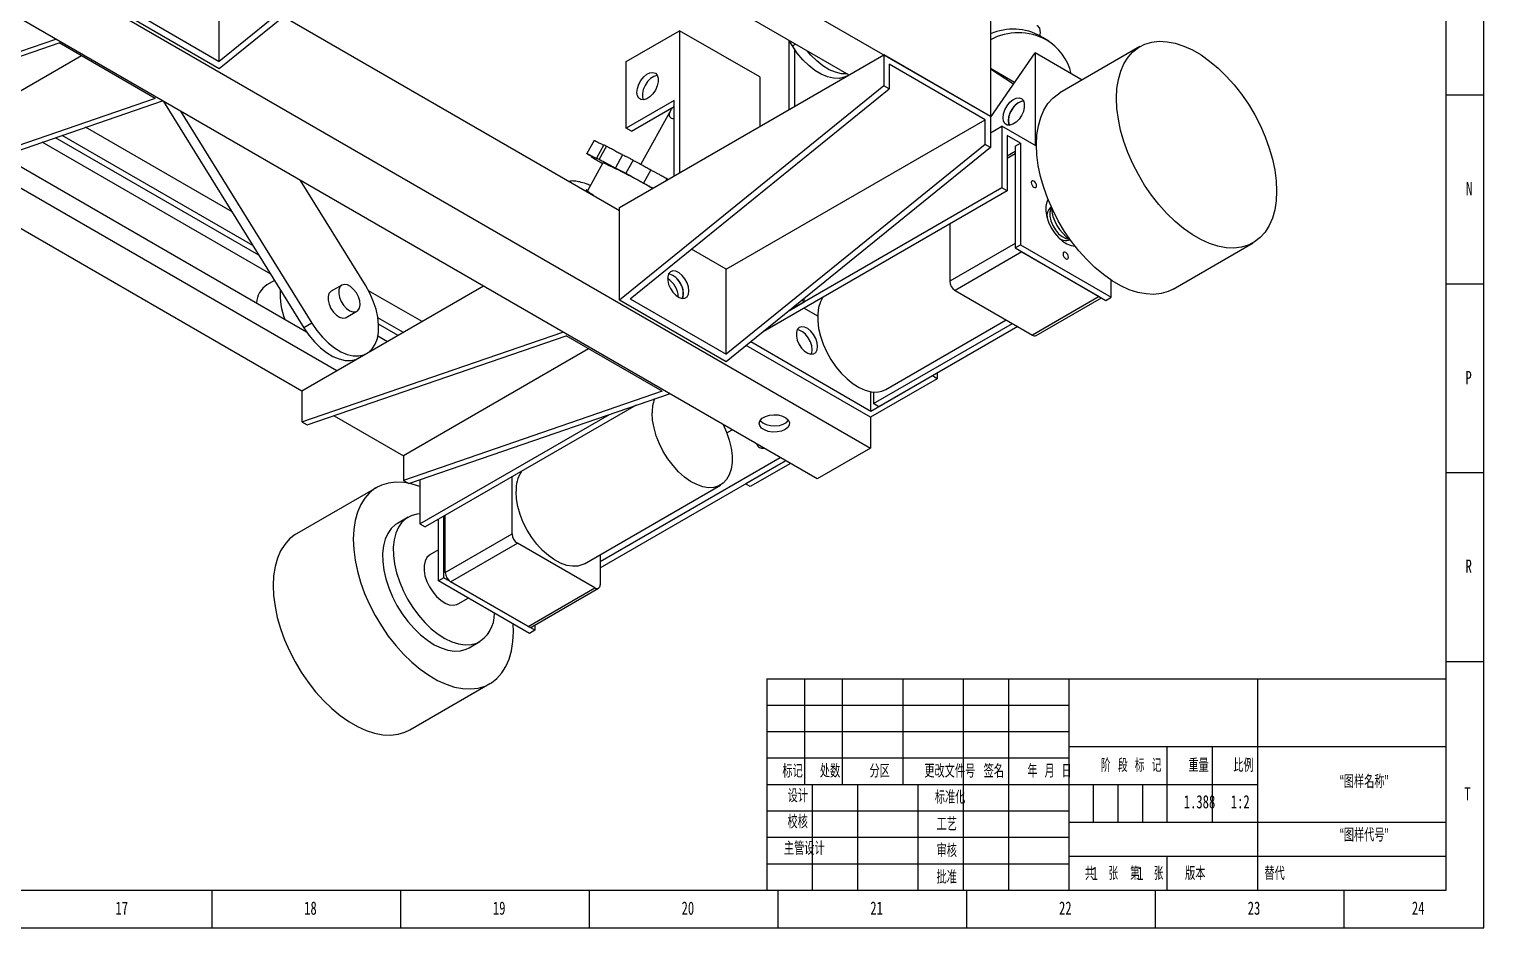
# Model space of a CAD drawing. Header units: millimetres. Extents: x 0 to 1189, y -577 to 841.
# Drawn here: x 803.5 to 1189, y 0 to 238 of the extents above; entities that cross this region are included whole.
import ezdxf

# ---------------------------------------------------------------- set-up
doc = ezdxf.new("R2010")
doc.units = ezdxf.units.MM
for name, color, linetype in [('10', 7, 'Continuous'), ('5', 7, 'Continuous'), ('9', 7, 'Continuous'), ('SLD-0', 7, 'Continuous')]:
    doc.layers.add(name, color=color, linetype=linetype)
doc.styles.add('SLDTEXTSTYLE0', font='TXT', dxfattribs={"width": 0.7, "bigfont": 'bigfont'})
doc.styles.add('SLDTEXTSTYLE1', font='TXT', dxfattribs={"width": 0.6, "bigfont": 'bigfont'})
doc.styles.add('SLDTEXTSTYLE2', font='TXT', dxfattribs={"width": 0.614286, "bigfont": 'bigfont'})
doc.styles.add('SLDTEXTSTYLE3', font='TXT', dxfattribs={"width": 0.62, "bigfont": 'bigfont'})
doc.styles.add('SLDTEXTSTYLE5', font='TXT', dxfattribs={"width": 0.7})

msp = doc.modelspace()

# ---------------------------------------------------------------- linework, layer by layer
at = {"color": 7, "linetype": 'Continuous', "lineweight": 25}
for p, q in [((1058.2734, 214.84447), (919.48641, 294.9645)), ((923.92311, 284.23784), (853.91953, 227.49482)), ((922.5089, 285.05425), (853.91954, 229.45755)), ((1020.79674, 225.86599), (922.15932, 282.80816)), ((787.4515, 265.04946), (1026.45359, 127.07649)), ((1012.31145, 118.91241), (773.30937, 256.88538)), ((853.91954, 229.45755), (853.91954, 251.99078)), ((853.91953, 227.49482), (825.63526, 243.82298)), ((828.46369, 244.1529), (853.91954, 229.45755)), ((870.98153, 241.32482), (959.98555, 189.94389)), ((1058.2734, 240.97378), (1058.2734, 214.84447)), ((765.26703, 219.75702), (810.60683, 235.35401)), ((961.75332, 229.44684), (975.89546, 237.61092)), ((975.89546, 237.61092), (975.89546, 199.94503)), ((997.10866, 225.3648), (975.89546, 237.61092)), ((1071.59763, 236.15236), (1072.23922, 235.75738)), ((1073.68955, 234.80697), (1072.23922, 235.75738)), ((759.68202, 216.53286), (811.49313, 234.356)), ((836.94897, 219.66065), (811.49313, 234.356)), ((1005.76407, 233.59119), (1004.84369, 235.07548)), ((1004.88684, 216.68139), (1004.88684, 235.00591)), ((1006.30105, 232.76112), (1006.30105, 217.4978)), ((1058.2734, 214.6523), (1070.08736, 231.7041)), ((1070.08736, 231.7041), (1070.08736, 207.20788)), ((1082.5169, 224.52868), (1070.08736, 231.7041)), ((1097.86854, 233.39099), (1076.65534, 221.14486)), ((817.43251, 230.92727), (768.35962, 202.59809)), ((959.98555, 190.76043), (1029.98913, 231.17264)), ((961.75332, 211.78552), (961.75332, 229.44684)), ((1029.98913, 231.17264), (1029.98913, 223.00723)), ((1058.2734, 214.84447), (1029.98913, 231.17264)), ((1056.85919, 214.0278), (1031.40334, 228.72315)), ((1031.40334, 228.72315), (1031.40334, 222.19082)), ((1064.66841, 223.88261), (1058.27339, 227.57437)), ((1058.2734, 227.50141), (1064.3959, 223.48927)), ((997.10866, 225.3648), (997.10866, 212.19115)), ((1019.4246, 225.21777), (1019.54134, 225.14127)), ((1020.34423, 225.63198), (1020.77316, 225.8796)), ((1029.98913, 223.00723), (959.98555, 166.26421)), ((962.81398, 166.59412), (1031.40334, 222.19082)), ((1031.40334, 222.19082), (1029.98913, 223.00723)), ((836.94897, 219.66065), (768.35962, 196.06576)), ((769.77383, 195.24935), (838.8911, 219.02585)), ((839.17661, 218.86103), (876.36353, 158.88985)), ((843.66339, 216.27086), (878.48485, 160.11447)), ((974.48124, 219.13319), (961.75332, 211.78552)), ((963.16754, 210.96911), (974.48125, 217.50037)), ((973.64195, 216.70714), (965.6375, 202.22)), ((974.48124, 199.12862), (974.48124, 219.13319)), ((857.30379, 189.6274), (818.51855, 212.01764)), ((988.26983, 174.43201), (1056.85919, 214.0278)), ((1056.85919, 207.49548), (1056.85919, 214.0278)), ((1058.27339, 210.59292), (1061.24853, 212.31043)), ((1058.2734, 214.84447), (1058.2734, 206.67907)), ((1061.24853, 212.31043), (1061.24853, 195.97961)), ((1070.44383, 207.00209), (1061.24853, 212.31043)), ((864.4011, 178.18161), (810.54212, 209.27374)), ((862.82412, 180.7248), (812.31444, 209.88342)), ((953.24297, 208.56308), (951.30921, 205.06318)), ((953.24547, 208.56514), (951.3117, 205.06525)), ((963.16754, 210.96911), (961.75332, 211.78552)), ((1066.19827, 207.81992), (1062.66274, 209.86094)), ((1062.66274, 209.86094), (1062.66274, 195.1632)), ((877.07988, 157.79739), (796.36101, 204.3954)), ((867.55441, 173.09627), (806.99821, 208.05462)), ((955.84274, 207.35079), (953.90897, 203.85089)), ((956.51106, 207.05528), (954.57729, 203.55538)), ((960.80063, 204.75315), (958.86687, 201.25325)), ((1056.85919, 207.49548), (988.26983, 151.89878)), ((1058.2734, 206.67907), (988.26983, 149.93604)), ((1058.2734, 206.67907), (1056.85919, 207.49548)), ((1064.78406, 205.63874), (1062.66274, 204.41413)), ((1064.78406, 207.00351), (1066.19827, 207.81992)), ((1064.78406, 207.00351), (1064.78406, 180.05766)), ((1066.19827, 207.81992), (1066.19827, 180.87407)), ((1070.44383, 207.00209), (1070.08736, 207.20788)), ((885.03223, 147.49081), (790.1569, 202.26117)), ((955.59019, 202.64547), (951.47465, 195.19681)), ((952.7105, 203.98298), (952.44237, 204.17707)), ((963.56601, 203.35786), (961.63225, 199.85797)), ((968.23041, 200.76573), (966.29664, 197.26584)), ((875.83985, 142.18415), (778.63685, 198.29825)), ((892.64639, 170.17752), (875.43958, 197.92686)), ((972.51998, 198.4636), (972.14095, 197.7776)), ((972.51998, 198.4636), (972.92946, 198.23279)), ((1062.66274, 195.1632), (998.04772, 157.86174)), ((1061.24853, 195.97961), (1005.04693, 163.53512)), ((1062.66274, 195.1632), (1061.24853, 195.97961)), ((959.98555, 166.26421), (959.98555, 190.76043)), ((1074.33819, 190.94048), (1074.30507, 190.92136)), ((1047.45994, 186.38681), (1047.45994, 171.28154)), ((1079.30467, 182.26087), (1079.33779, 182.27999)), ((1106.6529, 169.18194), (1127.8661, 181.42806)), ((988.26983, 174.43201), (979.04992, 179.75455)), ((1066.55182, 179.03715), (1048.87415, 168.83205)), ((1064.78406, 180.05766), (1066.19827, 180.87407)), ((1064.78406, 180.05766), (1088.82569, 166.17872)), ((1066.19827, 180.87407), (1090.23991, 166.99513)), ((1066.55182, 179.03715), (1087.05792, 167.19924)), ((988.26983, 151.89878), (988.26983, 174.43201)), ((868.55102, 171.48904), (866.54537, 170.33121)), ((923.91954, 169.93997), (875.83985, 142.18415)), ((886.39421, 170.243), (883.56578, 168.61019)), ((1090.23991, 166.99513), (1090.23991, 171.53808)), ((907.66333, 160.55546), (893.4707, 168.74869)), ((988.26983, 149.93604), (959.98555, 166.26421)), ((962.81398, 166.59412), (988.26983, 151.89878)), ((1005.04693, 163.53512), (1008.92262, 165.77251)), ((1008.92262, 165.77251), (1008.27116, 166.14859)), ((1008.92262, 165.77251), (1008.92262, 166.67665)), ((1048.87415, 168.83205), (1069.38025, 156.99413)), ((1087.05792, 167.19924), (1069.38025, 156.99413)), ((1070.38017, 156.89511), (1087.64364, 166.86111)), ((1088.82569, 166.17872), (1090.23991, 166.99513)), ((887.56546, 161.68179), (890.39388, 163.31461)), ((1008.9247, 164.14089), (1012.46411, 162.09762)), ((878.48485, 160.11447), (876.36353, 158.88985)), ((902.71277, 157.69757), (895.95778, 161.59714)), ((901.29856, 156.88116), (896.14856, 159.85419)), ((1027.3074, 138.83104), (1064.07523, 160.05666)), ((1065.48945, 159.24025), (1028.72162, 138.01463)), ((1030.56415, 142.57688), (1062.45927, 160.98954)), ((875.83985, 134.01875), (944.95712, 157.79524)), ((877.25406, 133.20234), (945.84342, 156.79723)), ((898.47071, 155.24867), (895.95833, 156.69904)), ((971.29926, 142.10188), (945.84342, 156.79723)), ((1026.45359, 135.2419), (993.56492, 154.22812)), ((1026.6003, 136.79002), (994.74143, 155.18175)), ((889.98279, 150.3487), (889.80873, 150.44918)), ((890.94369, 150.93064), (893.06501, 152.15525)), ((951.7828, 153.3685), (902.70991, 125.03932)), ((1044.13126, 146.91044), (1044.13126, 145.447)), ((1044.13126, 145.447), (1026.45359, 135.2419)), ((1042.86376, 146.17871), (1026.6003, 136.79002)), ((1044.13126, 145.447), (1042.86376, 146.17871)), ((875.83985, 142.18415), (875.83985, 134.01875)), ((971.29926, 142.10188), (902.70991, 118.50699)), ((904.12412, 117.69058), (973.24139, 141.46708)), ((1026.6003, 136.79002), (1026.6003, 141.97896)), ((1027.3074, 141.8928), (1027.3074, 138.83104)), ((1028.72162, 138.01463), (1027.3074, 138.83104)), ((884.34447, 135.64146), (902.70991, 125.03932)), ((907.09925, 106.99113), (957.35058, 136.0006)), ((964.3498, 138.40835), (908.51346, 106.17472)), ((1026.45359, 135.2419), (1026.45359, 127.07649)), ((875.83985, 134.01875), (877.25406, 133.20234)), ((988.41184, 131.07485), (989.82752, 131.89211)), ((997.85954, 127.01959), (997.73513, 127.32714)), ((902.70991, 125.03932), (902.70991, 118.50699)), ((954.82896, 96.99013), (1002.55752, 124.54324)), ((954.82896, 95.35731), (1003.97173, 123.72683)), ((1003.97173, 123.72683), (993.36628, 117.60443)), ((1026.45359, 127.07649), (1012.31145, 118.91241)), ((1005.23924, 122.99511), (994.63378, 116.87272)), ((895.63601, 116.64463), (874.4228, 104.3985)), ((902.70991, 118.50699), (904.12412, 117.69058)), ((907.09925, 118.71403), (907.09925, 106.99113)), ((931.49444, 104.33607), (931.49444, 119.44135)), ((950.66108, 96.44982), (986.72353, 117.26822)), ((994.63378, 116.87272), (993.36628, 117.60443)), ((903.96399, 108.75091), (901.13556, 107.11809)), ((912.04899, 91.88559), (912.04899, 108.21574)), ((913.46321, 92.702), (913.46321, 109.03215)), ((913.81677, 94.13097), (913.81677, 109.23625)), ((907.09925, 106.99113), (908.51346, 106.17472)), ((913.81677, 94.13097), (931.49444, 104.33607)), ((915.23097, 91.68149), (932.90864, 101.88659)), ((953.41474, 90.04867), (932.90864, 101.88659)), ((912.04899, 100.13959), (909.71351, 98.79135)), ((954.82895, 98.85588), (954.82895, 90.86534)), ((913.46321, 92.702), (912.04899, 91.88559)), ((937.50485, 78.82305), (913.46321, 92.702)), ((936.09063, 78.00665), (912.04899, 91.88559)), ((935.73707, 79.84357), (915.23097, 91.68149)), ((935.73707, 79.84357), (953.41474, 90.04867)), ((936.73699, 79.74455), (954.41466, 89.94965)), ((916.89003, 85.64387), (917.2129, 85.80062)), ((917.2129, 85.80062), (919.90126, 87.35257)), ((937.50485, 78.82305), (936.09063, 78.00665)), ((937.50485, 80.18782), (937.50485, 78.82305)), ((919.31609, 73.81115), (920.13401, 74.20824)), ((920.13401, 74.20824), (922.96244, 75.84105)), ((904.42036, 52.43558), (925.63356, 64.6817)), ((903.12889, 51.8086), (904.42036, 52.43558))]:
    msp.add_line(p, q, dxfattribs=at)
at = {"color": 8, "linetype": 'Continuous', "lineweight": 25}
for p, q in [((1005.76407, 233.59119), (1006.58945, 234.06768)), ((1064.78407, 204.96222), (1062.66274, 203.73761)), ((1064.78407, 181.28254), (1047.45994, 171.28154))]:
    msp.add_line(p, q, dxfattribs=at)
at = {"color": 7, "linetype": 'Continuous', "lineweight": 25, "flags": 128}
for points in [[(1070.54135, 239.01476), (1070.61497, 238.99636), (1071.21244, 238.23209), (1071.39684, 237.04978), (1071.26075, 236.297)], [(1020.34423, 225.63198), (1019.53694, 225.25695), (1018.16725, 224.95575), (1016.66651, 224.99108), (1015.07167, 225.36206), (1013.422, 226.05956), (1011.75811, 227.06641), (1010.12099, 228.35782), (1008.55093, 229.90198), (1007.0866, 231.66088), (1005.76407, 233.59119)], [(1020.25707, 226.17753), (1018.78784, 226.21569), (1017.193, 226.58667), (1015.54333, 227.28418), (1013.87944, 228.29103), (1012.24231, 229.58244), (1010.67226, 231.1266), (1009.67526, 232.28628)], [(1099.16001, 234.01797), (1100.99078, 234.56287), (1102.9608, 234.78943), (1105.04696, 234.69498), (1107.22482, 234.28064), (1109.46882, 233.55125), (1111.75266, 232.51538), (1114.04958, 231.18517), (1116.33265, 229.5762), (1118.57507, 227.70736), (1120.75057, 225.60054), (1122.83366, 223.28045), (1124.79991, 220.77428), (1126.62624, 218.11142), (1128.29128, 215.3231), (1129.77547, 212.442), (1131.06144, 209.50189), (1132.13409, 206.53725), (1132.98086, 203.58284), (1133.59182, 200.6733), (1133.95981, 197.84273), (1134.08049, 195.12432), (1133.95248, 192.54995), (1133.57726, 190.14979), (1132.95924, 187.95198), (1132.10566, 185.9823), (1131.02652, 184.26383), (1129.73449, 182.81672), (1128.2447, 181.65794), (1126.57464, 180.80108), (1124.74386, 180.25617), (1122.77383, 180.02962), (1120.68767, 180.12407), (1118.50983, 180.53841), (1116.26582, 181.26779), (1113.98197, 182.30367), (1111.68505, 183.63388), (1109.402, 185.24284), (1107.15957, 187.11169), (1104.98406, 189.21851), (1102.90097, 191.5386), (1100.93474, 194.04477), (1099.1084, 196.70762), (1097.44337, 199.49595), (1095.95916, 202.37705), (1094.6732, 205.31716), (1093.60054, 208.2818), (1092.75377, 211.23621), (1092.14282, 214.14575), (1091.77484, 216.97632), (1091.65414, 219.69473), (1091.78216, 222.2691), (1092.15737, 224.66926), (1092.77539, 226.86707), (1093.62898, 228.83675), (1094.70811, 230.55522), (1096.00014, 232.00233), (1097.48993, 233.16111), (1099.16001, 234.01797)], [(964.58175, 221.28117), (964.70741, 222.31642), (965.07322, 223.40478), (965.64668, 224.44952), (966.37684, 225.35783), (967.19881, 226.04899), (968.03956, 226.46159), (968.82439, 226.55897), (969.48356, 226.33248), (969.9585, 225.80223), (970.20701, 225.01536), (970.20701, 224.04176), (969.9585, 222.96796), (969.48356, 221.88937), (968.82439, 220.90181), (968.03956, 220.09304), (967.19881, 219.53493), (966.37684, 219.27706), (965.64668, 219.34235), (965.07322, 219.72499), (964.70741, 220.39099), (964.58175, 221.28117)], [(969.98799, 225.74627), (969.85773, 225.73449), (969.03576, 225.47663), (968.19501, 224.91851), (967.41018, 224.10975), (966.75101, 223.12219), (966.27607, 222.04359), (966.02756, 220.96979), (966.02756, 219.99619), (966.24659, 219.26528)], [(1061.60208, 214.55754), (1061.72774, 215.5928), (1062.09355, 216.68115), (1062.66701, 217.7259), (1063.39716, 218.6342), (1064.21914, 219.32537), (1065.05989, 219.73796), (1065.84473, 219.83535), (1066.50389, 219.60885), (1066.97883, 219.07861), (1067.22734, 218.29173), (1067.22734, 217.31814), (1066.97883, 216.24434), (1066.50389, 215.16574), (1065.84473, 214.17819), (1065.05989, 213.36942), (1064.21914, 212.81131), (1063.39716, 212.55343), (1062.66701, 212.61872), (1062.09355, 213.00136), (1061.72774, 213.66736), (1061.60208, 214.55754)], [(1106.6529, 169.18194), (1105.36143, 168.55496), (1103.53066, 168.01005), (1101.56063, 167.7835), (1099.47447, 167.87795), (1097.29662, 168.29228), (1095.05262, 169.02167), (1092.76876, 170.05754), (1090.47185, 171.38776), (1088.18879, 172.99672), (1085.94637, 174.86557), (1083.77085, 176.97239), (1081.68777, 179.29248), (1079.72153, 181.79865), (1077.89519, 184.4615), (1076.23016, 187.24983), (1074.74596, 190.13093), (1073.46, 193.07104), (1072.38734, 196.03567), (1071.54057, 198.99008), (1070.92962, 201.89963), (1070.56163, 204.7302), (1070.44093, 207.44861), (1070.56896, 210.02298), (1070.94417, 212.42314), (1071.56219, 214.62095), (1072.41578, 216.59063), (1073.49491, 218.3091), (1074.78694, 219.75621), (1076.27672, 220.91498), (1076.65534, 221.14486)], [(1063.01629, 213.74113), (1063.14195, 214.77639), (1063.50777, 215.86474), (1064.08123, 216.90949), (1064.81138, 217.81779), (1065.63336, 218.50896), (1066.4741, 218.92155), (1067.00832, 219.02265)], [(1063.26692, 212.54165), (1063.14195, 212.85095), (1063.01629, 213.74113)], [(1070.49072, 196.55012), (1070.43689, 196.89367), (1070.28361, 197.24706), (1070.05421, 197.5565), (1069.78361, 197.77486), (1069.51301, 197.86892), (1069.28361, 197.82435), (1069.13033, 197.64793), (1069.0765, 197.36653), (1069.13033, 197.02298), (1069.28361, 196.66958), (1069.51301, 196.36015), (1069.78361, 196.14178), (1070.05421, 196.04773), (1070.28361, 196.0923), (1070.43689, 196.26872), (1070.49072, 196.55012)], [(1073.51089, 192.94415), (1073.1934, 192.26422), (1072.94688, 191.11324), (1072.94688, 189.78898), (1073.1934, 188.35338), (1073.67491, 186.87354), (1074.36891, 185.41868), (1075.24295, 184.0568), (1076.25613, 182.85161), (1077.36111, 181.85945), (1078.50621, 181.1267), (1079.63787, 180.68765), (1080.65921, 180.56157)], [(1074.35624, 190.66194), (1074.26915, 190.49792), (1074.00938, 189.57726), (1074.00938, 188.4654), (1074.26915, 187.24481), (1074.76943, 186.00602), (1075.47311, 184.84089), (1076.32801, 183.83584), (1077.2707, 183.06542), (1078.2313, 182.58676), (1079.1056, 182.43491)], [(1078.9262, 177.63712), (1078.87237, 177.98068), (1078.71909, 178.33407), (1078.48969, 178.6435), (1078.21909, 178.86187), (1077.94849, 178.95593), (1077.71909, 178.91135), (1077.56581, 178.73494), (1077.51198, 178.45353), (1077.56581, 178.10999), (1077.71909, 177.75659), (1077.94849, 177.44716), (1078.21909, 177.22879), (1078.48969, 177.13473), (1078.71909, 177.17931), (1078.87237, 177.35573), (1078.9262, 177.63712)], [(978.37033, 168.71529), (978.24467, 169.75055), (977.87886, 170.83891), (977.3054, 171.88366), (976.57525, 172.79196), (975.75328, 173.48312), (974.91252, 173.89572), (974.12769, 173.9931), (973.46852, 173.76661), (972.99357, 173.23636), (972.74507, 172.44949), (972.74507, 171.47589), (972.99357, 170.40209), (973.46852, 169.32349), (974.12769, 168.33593), (974.91252, 167.52717), (975.75328, 166.96906), (976.57525, 166.71119), (977.3054, 166.77648), (977.87886, 167.15912), (978.24467, 167.82512), (978.37033, 168.71529)], [(878.48485, 160.11447), (879.80739, 158.18415), (881.27172, 156.42525), (882.84177, 154.88109), (884.4789, 153.58969), (886.14278, 152.58284), (887.79245, 151.88533), (889.3873, 151.51435), (890.88804, 151.47902), (892.25772, 151.78022), (893.46263, 152.41053), (894.47308, 153.35443), (895.2642, 154.58868), (895.81651, 156.08288), (896.1164, 157.80024), (896.15651, 159.69849), (895.93583, 161.73086), (895.4598, 163.84733), (894.74014, 165.99578), (893.79459, 168.1233), (892.64639, 170.17752)], [(890.06503, 163.17893), (890.66344, 163.5193), (891.06021, 164.1493), (891.22008, 165.01294), (891.12884, 166.03348), (890.7946, 167.12025), (890.24707, 168.17668), (889.53488, 169.10891), (888.72133, 169.83409), (887.8787, 170.2878), (887.08186, 170.42972), (886.40161, 170.24724), (885.89839, 169.75657), (885.61693, 169.00132), (885.58223, 168.04859), (885.79737, 166.98303), (886.24324, 165.89932), (886.88021, 164.89376), (887.65169, 164.0557), (888.48914, 163.45959), (889.31814, 163.15841), (890.06503, 163.17893)], [(976.95612, 167.89888), (976.83045, 168.93414), (976.46464, 170.0225), (975.89118, 171.06725), (975.16103, 171.97555), (974.33906, 172.66671), (973.4983, 173.07931), (972.96409, 173.1804)], [(974.12768, 172.79786), (973.294, 173.13404), (972.96409, 173.1804)], [(883.56578, 168.61019), (883.45975, 168.54211), (882.99675, 167.99575), (882.76201, 167.19617), (882.77637, 166.21443), (883.03858, 165.13774), (883.52532, 164.0618), (884.19336, 163.08218), (884.98332, 162.28595), (885.82502, 161.74384), (886.64368, 161.50403), (887.36654, 161.58782), (887.56546, 161.68179)], [(976.70549, 166.69941), (976.83045, 167.00871), (976.95612, 167.89888)], [(1013.88709, 167.00561), (1013.22711, 165.82532), (1012.73716, 164.32038), (1012.48929, 162.61029), (1012.48929, 160.73512), (1012.73716, 158.73883), (1013.22711, 156.66821), (1013.94765, 154.57179), (1014.88188, 152.49872), (1016.00792, 150.49757), (1017.29936, 148.61526), (1018.72593, 146.89591), (1020.25421, 145.37982), (1021.84836, 144.10252), (1023.47103, 143.09395), (1025.08417, 142.37776), (1026.64997, 141.97072), (1028.13174, 141.88239), (1029.49475, 142.11482), (1030.56415, 142.57688)], [(876.36353, 158.88985), (877.68607, 156.95954), (879.15039, 155.20064), (880.72045, 153.65648), (882.35757, 152.36507), (884.02146, 151.35822), (885.67113, 150.66072), (887.26598, 150.28974), (888.76671, 150.25441), (890.1364, 150.55561), (890.94369, 150.93064)], [(1012.45816, 153.93606), (1012.33249, 154.97132), (1011.96669, 156.05967), (1011.39323, 157.10441), (1010.66307, 158.01272), (1009.8411, 158.70388), (1009.00034, 159.11648), (1008.21552, 159.21386), (1007.55635, 158.98736), (1007.08141, 158.45712), (1006.8329, 157.67024), (1006.8329, 156.69665), (1007.08141, 155.62285), (1007.55635, 154.54425), (1008.21552, 153.5567), (1009.00034, 152.74793), (1009.8411, 152.18982), (1010.66307, 151.93195), (1011.39323, 151.99723), (1011.96669, 152.37988), (1012.33249, 153.04588), (1012.45816, 153.93606)], [(1011.04394, 153.11965), (1010.91828, 154.15491), (1010.55248, 155.24326), (1009.97901, 156.288), (1009.24885, 157.19631), (1008.42688, 157.88747), (1007.58613, 158.30007), (1007.05193, 158.40116)], [(1010.79332, 151.92017), (1010.91828, 152.22947), (1011.04394, 153.11965)], [(987.43434, 133.27366), (988.34125, 131.25477), (989.06178, 129.15836), (989.55174, 127.08773), (989.79962, 125.09145), (989.79962, 123.21628), (989.55174, 121.50618), (989.06178, 120.00125), (988.34125, 118.73675), (987.40701, 117.74231), (986.28099, 117.04126), (984.98954, 116.65002), (983.56297, 116.57776), (982.03469, 116.82617), (980.44054, 117.38944), (978.81788, 118.25436), (977.20474, 119.40066), (975.63893, 120.80147), (974.15715, 122.42395), (972.79414, 124.23008), (971.58185, 126.17752), (970.54869, 128.22062), (969.71887, 130.3115), (969.11185, 132.40115), (968.74184, 134.44059), (968.61754, 136.38202), (968.61754, 136.38202)], [(1003.82617, 131.97494), (1002.86682, 131.5662), (1001.7414, 131.33886), (1000.54989, 131.31312), (999.39817, 131.49127), (998.3886, 131.85748), (997.61085, 132.37921), (997.13404, 133.0101), (997.00055, 133.69409), (997.22221, 134.37042), (997.77936, 134.97897), (998.62247, 135.46569), (999.67663, 135.78732), (1000.84818, 135.91529), (1002.03302, 135.83822), (1003.12587, 135.56297), (1004.02963, 135.11398), (1004.66399, 134.53117), (1004.9726, 133.86629), (1004.92801, 133.17845), (1004.53421, 132.52876), (1003.82617, 131.97494)], [(997.25617, 134.4243), (997.33149, 134.31743), (997.96586, 133.7346), (998.86962, 133.28562), (999.96248, 133.01036), (1001.14731, 132.9333), (1002.31886, 133.06126), (1003.37303, 133.3829), (1004.21614, 133.86962), (1004.73932, 134.42429)], [(904.00433, 117.75974), (902.81442, 117.94862), (900.72826, 118.04307), (898.75824, 117.81651), (896.92747, 117.27161), (895.25739, 116.41475), (893.7676, 115.25597), (892.47557, 113.80886), (891.39644, 112.09039), (890.54285, 110.12071), (889.92483, 107.9229), (889.54962, 105.52274), (889.4216, 102.94837), (889.5423, 100.22996), (889.91028, 97.39939), (890.52123, 94.48985), (891.368, 91.53544), (892.44066, 88.5708), (893.72663, 85.63069), (895.21083, 82.74959), (896.87586, 79.96126), (898.7022, 77.29841), (900.66843, 74.79225), (902.75152, 72.47215), (904.92704, 70.36533), (907.16946, 68.49648), (909.45251, 66.88752), (911.74943, 65.55731), (914.03328, 64.52143), (916.27729, 63.79205), (918.45513, 63.37771), (920.54129, 63.28326), (922.51132, 63.50981), (924.3421, 64.05472), (924.3421, 64.05472)], [(907.09925, 116.85778), (904.99228, 117.53428), (904.20583, 117.7187)], [(950.66108, 96.44982), (950.21854, 96.22285), (948.9271, 95.83161), (947.50052, 95.75935), (945.97225, 96.00777), (944.3781, 96.57104), (942.75543, 97.43596), (941.14229, 98.58225), (939.57648, 99.98306), (938.09471, 101.60554), (936.7317, 103.41167), (935.51941, 105.35911), (934.48624, 107.40222), (933.65642, 109.4931), (933.0494, 111.58274), (932.67939, 113.62219), (932.55509, 115.56361)], [(907.09925, 109.63316), (906.25896, 109.55008), (904.78191, 109.148), (903.46658, 108.43199), (902.33746, 107.4154), (901.4156, 106.11717), (900.71816, 104.56146), (900.25814, 102.77728), (900.04411, 100.79785), (900.08004, 98.66005), (900.36528, 96.4037), (900.89451, 94.07083), (901.65787, 91.7049), (902.64114, 89.34997), (903.82601, 87.04993), (905.1904, 84.84761), (906.70889, 82.78403), (908.35321, 80.89765), (910.09272, 79.2236), (911.895, 77.79306), (913.7265, 76.63269), (915.5531, 75.76409), (917.34077, 75.20345), (919.05621, 74.9612), (920.66746, 75.04188), (922.14451, 75.44396)], [(874.4228, 104.3985), (874.04419, 104.16862), (872.5544, 103.00985), (871.26237, 101.56274), (870.18324, 99.84427), (869.32965, 97.87459), (868.71163, 95.67678), (868.33642, 93.27662), (868.2084, 90.70225), (868.32909, 87.98384), (868.69708, 85.15327), (869.30803, 82.24372), (870.1548, 79.28931), (871.22746, 76.32468), (872.51342, 73.38457), (873.99762, 70.50347), (875.66266, 67.71514), (877.48899, 65.05229), (879.45523, 62.54612), (881.53832, 60.22603), (883.71383, 58.11921), (885.95625, 56.25036), (888.23931, 54.6414), (890.53623, 53.31118), (892.82008, 52.27531), (895.06408, 51.54593), (897.24193, 51.13159), (899.32809, 51.03714), (901.29812, 51.26369), (903.12889, 51.8086)], [(901.13556, 107.11809), (900.63815, 106.79917), (899.50904, 105.78258), (898.58717, 104.48435), (897.88973, 102.92865), (897.42971, 101.14447), (897.21568, 99.16504), (897.25161, 97.02724), (897.53685, 94.77089), (898.06609, 92.43801), (898.82944, 90.07208), (899.81272, 87.71715), (900.99758, 85.41711), (902.36197, 83.21479), (903.88047, 81.15122), (905.52478, 79.26483), (907.26429, 77.59078), (909.06657, 76.16025), (910.89807, 74.99987), (912.72468, 74.13127), (914.51235, 73.57063), (916.22779, 73.32839), (917.83903, 73.40907), (919.31609, 73.81115)], [(909.71351, 98.79135), (909.61886, 98.73388), (908.92341, 98.08241), (908.44022, 97.16037), (908.19191, 96.01088), (908.19009, 94.68768), (908.43482, 93.25265), (908.91468, 91.77289), (909.60722, 90.31759), (910.48007, 88.95479), (911.49239, 87.74823), (912.59688, 86.75431), (913.74188, 86.01951), (914.87383, 85.5782), (915.93983, 85.45101), (916.89003, 85.64387)], [(924.3421, 64.05472), (926.01217, 64.91159), (927.50195, 66.07036), (928.79398, 67.51747), (929.87312, 69.23594), (930.7267, 71.20562), (931.34472, 73.40343), (931.71995, 75.80359), (931.84796, 78.37796), (931.77438, 80.49837)]]:
    msp.add_lwpolyline(points, dxfattribs=at)
at = {"color": 7, "linetype": 'Continuous', "lineweight": 25}
for centre, radius, start, end in [((1065.64432, 221.38721), 15.67358, 61.8121, 118.0522413), ((1064.26565, 222.59237), 15.4153, 61.5995847, 112.7199897), ((1065.57166, 222.77979), 14.49845, 13.5380105, 58.9582971), ((1067.49346, 213.978), 4.46394, 143.3736891, 198.7698563), ((1067.89679, 214.66213), 4.45011, 101.5166491, 153.5948822), ((889.25142, 58.45323), 158.72062, 59.9389726, 65.2941787), ((1076.27746, 188.60592), 3.04165, 130.4256347, 194.0062042), ((1085.9052, 191.84463), 11.5998, 184.094847, 235.8997979), ((1078.2322, 184.87896), 2.82924, 223.2818276, 292.2758187), ((870.16648, 165.00781), 6.43824, 124.2245674, 175.6647954), ((969.53258, 166.879), 6.01275, 1.9342666, 58.0604232), ((971.38714, 168.0454), 5.48603, 345.7975823, 60.0298087), ((1050.53034, 171.42124), 3.07357, 182.6051184, 237.3946968), ((887.01183, 167.632), 16.97743, 175.3549318, 202.5788543), ((1069.96609, 157.81189), 1.00596, 234.3821997, 294.3070858), ((979.03087, 136.60644), 10.41575, 160.5141623, 181.2345976), ((997.79085, 128.53368), 1.52083, 194.864062, 285.1412698), ((941.52793, 116.00081), 8.98349, 147.1141167, 182.7895288), ((934.56483, 104.47577), 3.07357, 182.6051184, 237.3946968), ((916.88716, 94.27067), 3.07357, 182.6051184, 237.3946968), ((953.9668, 90.72549), 0.87342, 230.7966035, 9.2139634), ((918.19623, 83.15366), 8.66189, 297.1178218, 1.2166937), ((936.32291, 80.66133), 1.00596, 234.3821997, 294.3070858)]:
    msp.add_arc(centre, radius, start, end, dxfattribs=at)
for points, knots in [([(973.9118, 217.17163), (973.84796, 217.06396), (973.59184, 216.63194), (973.23618, 215.95189), (973.05718, 215.20246), (973.3155, 214.64393), (973.81957, 214.33479), (974.30661, 214.3013), (974.48124, 214.28929)], [0, 0, 0, 0, 0.06577338, 0.263908965, 0.504443815, 0.697726705, 0.891622518, 1, 1, 1, 1]), ([(953.24547, 208.56514), (953.36244, 208.51577), (953.59518, 208.41754), (954.37101, 208.02556), (955.33339, 207.5105), (955.66732, 207.34331), (955.80149, 207.27613)], [0, 0, 0, 0, 0.303779259, 0.60446309, 0.841071382, 1, 1, 1, 1]), ([(953.21071, 203.86841), (953.11425, 203.93166), (952.92155, 204.05803), (952.22717, 204.46209), (951.67167, 204.79572), (951.34209, 205.01144), (951.32184, 205.0473), (951.3117, 205.06525)], [0, 0, 0, 0, 0.186140421, 0.371831227, 0.557475584, 0.778509926, 1, 1, 1, 1]), ([(951.3117, 205.06525), (951.42825, 205.01613), (951.66015, 204.91839), (952.44179, 204.52298), (953.49187, 203.96194), (953.88243, 203.76708), (954.07708, 203.66996)], [0, 0, 0, 0, 0.2822804179, 0.5616844754, 0.7815477001, 1, 1, 1, 1]), ([(955.85639, 207.3433), (955.85258, 207.34668), (955.81219, 207.38247), (956.01892, 207.29437), (956.3469, 207.13503), (956.51106, 207.05528)], [0, 0, 0, 0, 0.0495051253, 0.5242622898, 1, 1, 1, 1]), ([(956.51106, 207.05528), (956.83164, 206.88947), (957.46952, 206.55955), (958.6672, 205.91612), (959.84537, 205.2637), (960.48289, 204.92297), (960.80063, 204.75315)], [0, 0, 0, 0, 0.282280125, 0.561684851, 0.781547562, 1, 1, 1, 1]), ([(960.80063, 204.75315), (961.00269, 204.64951), (961.40631, 204.44248), (961.57795, 204.37893), (961.9753, 204.18976), (962.65508, 203.84127), (963.26216, 203.51911), (963.56601, 203.35786)], [0, 0, 0, 0, 0.186139587, 0.371831797, 0.5574753, 0.778510698, 1, 1, 1, 1]), ([(952.4749, 204.16701), (952.49317, 204.16999), (952.52878, 204.17579), (953.15858, 203.86014), (953.19337, 203.86566), (953.21071, 203.86841)], [0, 0, 0, 0, 0.345574277, 0.673841676, 1, 1, 1, 1]), ([(955.45228, 202.39588), (955.27719, 202.49443), (954.81768, 202.75305), (954.04176, 203.19283), (953.27227, 203.64138), (952.89788, 203.86903), (952.7105, 203.98298)], [0, 0, 0, 0, 0.153926881, 0.403970272, 0.701676632, 1, 1, 1, 1]), ([(953.92262, 203.8434), (953.91881, 203.84678), (953.87842, 203.88257), (954.08515, 203.79448), (954.41313, 203.63513), (954.57729, 203.55538)], [0, 0, 0, 0, 0.0495051134, 0.5242624042, 1, 1, 1, 1]), ([(954.14505, 203.65301), (954.16037, 203.64799), (954.22155, 203.62793), (954.09147, 203.71314), (953.99396, 203.77701)], [0, 0, 0, 0, 0.250383938, 1, 1, 1, 1]), ([(954.57729, 203.55538), (954.89787, 203.38958), (955.53576, 203.05966), (956.73343, 202.41622), (957.9116, 201.7638), (958.54913, 201.42307), (958.86687, 201.25325)], [0, 0, 0, 0, 0.282280125, 0.561684851, 0.781547562, 1, 1, 1, 1]), ([(958.86687, 201.25325), (959.06892, 201.14961), (959.47255, 200.94258), (959.64419, 200.87903), (960.04153, 200.68986), (960.72131, 200.34137), (961.3284, 200.01921), (961.63225, 199.85797)], [0, 0, 0, 0, 0.186139589, 0.371831802, 0.557475307, 0.778510462, 1, 1, 1, 1]), ([(963.56601, 203.35786), (964.00472, 203.1198), (964.87768, 202.6461), (966.17048, 201.92705), (967.16105, 201.35805), (967.87472, 200.96275), (968.23041, 200.76573)], [0, 0, 0, 0, 0.282280045, 0.561685078, 0.781548037, 1, 1, 1, 1]), ([(968.23041, 200.76573), (968.51941, 200.60954), (969.09673, 200.29752), (969.69582, 199.99087), (970.47535, 199.57979), (971.45059, 199.05287), (972.16327, 198.66016), (972.51998, 198.4636)], [0, 0, 0, 0, 0.186140264, 0.37183198, 0.557476505, 0.778511128, 1, 1, 1, 1]), ([(952.25864, 196.61575), (951.87278, 196.76149), (950.81627, 197.16055), (949.51916, 197.5543), (948.21798, 197.7658), (947.3147, 197.84532), (946.75937, 197.67504), (946.65095, 197.6418)], [0, 0, 0, 0, 0.180577462, 0.494427411, 0.750146419, 0.951219694, 1, 1, 1, 1]), ([(961.63225, 199.85797), (962.07096, 199.6199), (962.94391, 199.1462), (964.23671, 198.42715), (965.22729, 197.85815), (965.94095, 197.46285), (966.29664, 197.26584)], [0, 0, 0, 0, 0.282280045, 0.561685078, 0.781548037, 1, 1, 1, 1]), ([(966.29664, 197.26584), (966.58534, 197.10984), (967.16204, 196.79822), (967.76574, 196.48859), (968.34558, 196.1845), (968.75623, 195.96209), (968.87996, 195.89507)], [0, 0, 0, 0, 0.291968345, 0.583233126, 0.874423885, 1, 1, 1, 1]), ([(953.29534, 193.80607), (952.84735, 194.13901), (952.09617, 194.69727), (951.36603, 195.27245), (951.07513, 195.55503), (951.10783, 195.46711), (951.11545, 195.44663)], [0, 0, 0, 0, 0.375797462, 0.630131341, 0.913822989, 1, 1, 1, 1])]:
    msp.add_open_spline(points, degree=3, knots=knots, dxfattribs=at)
at = {"layer": '5', "color": 7}
for p, q in [((1189, 0), (1189, 841)), ((999, 59), (1079, 59)), ((999, 52), (1079, 52)), ((1085.5, 38), (1085.5, 28)), ((1092, 38), (1092, 28)), ((1098.5, 38), (1098.5, 28)), ((0, 0), (1189, 0))]:
    msp.add_line(p, q, dxfattribs=at)
at = {"layer": '5', "color": 7, "lineweight": 25}
for p, q in [((1179, 10), (1179, 831.0501)), ((999, 66), (1179, 66)), ((999, 66), (999, 10)), ((1009, 66), (1009, 38)), ((1019, 66), (1019, 38)), ((1035, 66), (1035, 38)), ((1051, 66), (1051, 10)), ((1063, 66), (1063, 10)), ((1079, 66), (1079, 10)), ((1129, 66), (1129, 38)), ((1079, 48), (1179, 48)), ((1105, 48), (1105, 28)), ((1117, 48), (1117, 28)), ((999, 45), (1079, 45)), ((999, 38), (1129, 38)), ((1011, 38), (1011, 10)), ((1023, 38), (1023, 10)), ((1039, 38), (1039, 10)), ((1129, 38), (1129, 10)), ((999, 31), (1079, 31)), ((1079, 28), (1179, 28)), ((999, 24), (1079, 24)), ((999, 17), (1079, 17)), ((1079.00608, 18.9824), (1179, 18.9824)), ((0, 10), (1179, 10))]:
    msp.add_line(p, q, dxfattribs=at)
at = {"layer": '5'}
for p, q in [((1189, 220.5), (1179, 220.5)), ((1189, 170.5), (1179, 170.5)), ((1189, 120.5), (1179, 120.5)), ((1189, 70.5), (1179, 70.5)), ((852, 0), (852, 10)), ((902, 0), (902, 10)), ((952, 0), (952, 10)), ((1002, 0), (1002, 10)), ((1052, 0), (1052, 10)), ((1102, 0), (1102, 10)), ((1152, 0), (1152, 10))]:
    msp.add_line(p, q, dxfattribs=at)
at = {"layer": '5', "lineweight": 25}
msp.add_line((1105, 18.9824), (1105, 10), dxfattribs=at)

# ---------------------------------------------------------------- texts
at = {"layer": '10', "char_height": 3.5}
for s, insert, attachment_point, style in [('N', (1185.10347, 197.54134), 2, 'SLDTEXTSTYLE5'), ('P', (1184.94427, 147.48752), 2, 'SLDTEXTSTYLE5'), ('R', (1184.98438, 97.54134), 2, 'SLDTEXTSTYLE5'), ('\\M+18167图样\\M+196BC\\M+18FCC\\M+18168', (1157.27873, 40.51058), 2, 'SLDTEXTSTYLE0'), ('1.388', (1113.64855, 35.1578), 2, 'SLDTEXTSTYLE5'), ('T', (1184.65625, 37.23752), 2, 'SLDTEXTSTYLE5'), ('\\M+18D5A\\M+18A6A', (1007.17601, 29.8568), 2, 'SLDTEXTSTYLE0'), ('\\M+18EE5\\M+18AC7设计', (1008.92601, 22.82967), 2, 'SLDTEXTSTYLE0'), ('\\M+18167图样\\M+191E3\\M+18D86\\M+18168', (1157.28116, 26.3657), 2, 'SLDTEXTSTYLE0'), ('1', (1085.10989, 16.18813), 1, 'SLDTEXTSTYLE5'), ('1', (1097.13536, 16.18813), 1, 'SLDTEXTSTYLE5'), ('17', (828.09132, 6.98752), 2, 'SLDTEXTSTYLE5'), ('18', (878.09132, 6.98752), 2, 'SLDTEXTSTYLE5'), ('19', (928.09132, 6.98752), 2, 'SLDTEXTSTYLE5'), ('20', (978.08889, 6.98752), 2, 'SLDTEXTSTYLE5'), ('21', (1028.08889, 6.98752), 2, 'SLDTEXTSTYLE5'), ('22', (1078.08889, 6.98752), 2, 'SLDTEXTSTYLE5'), ('23', (1128.08889, 6.98752), 2, 'SLDTEXTSTYLE5'), ('24', (1171.58889, 6.98752), 2, 'SLDTEXTSTYLE5')]:
    msp.add_mtext(s, dxfattribs=dict(at, insert=insert, attachment_point=attachment_point, style=style))
at = {"layer": '10', "color": 7, "insert": (1112.52639, 16.18813), "char_height": 3.5, "attachment_point": 2, "style": 'SLDTEXTSTYLE0'}
msp.add_mtext('\\M+194C5\\M+1967B', dxfattribs=at)
at = {"layer": '9', "color": 7, "char_height": 3.5, "attachment_point": 2}
for s, insert, style in [('标记', (1005.82105, 43.30618), 'SLDTEXTSTYLE0'), ('处\\M+19094', (1015.75888, 43.30618), 'SLDTEXTSTYLE0'), ('\\M+195AA\\M+18BE6', (1028.91583, 43.30618), 'SLDTEXTSTYLE0'), ('\\M+18D58\\M+189FC\\M+195B6\\M+18C8F\\M+18D86', (1047.47276, 43.30618), 'SLDTEXTSTYLE0'), ('签\\M+196BC', (1059.14528, 43.30618), 'SLDTEXTSTYLE0'), ('\\M+1944E \\M+18C8E \\M+193FA', (1073.90892, 43.30618), 'SLDTEXTSTYLE3'), ('阶 \\M+19269 标 记', (1095.5362, 44.81027), 'SLDTEXTSTYLE2'), ('\\M+18F64\\M+197CA', (1113.40155, 44.81027), 'SLDTEXTSTYLE0'), ('\\M+194E4\\M+197E1', (1125.295, 44.81027), 'SLDTEXTSTYLE0'), ('设计', (1007.22796, 36.7667), 'SLDTEXTSTYLE0'), ('标\\M+18F79\\M+189BB', (1047.56721, 36.35836), 'SLDTEXTSTYLE0'), ('\\M+18D48艺', (1046.68097, 29.23012), 'SLDTEXTSTYLE0'), ('审\\M+18A6A', (1046.68036, 22.24927), 'SLDTEXTSTYLE0'), ('\\M+194E1\\M+18F79', (1046.66244, 15.21551), 'SLDTEXTSTYLE0'), ('\\M+18BA4  张', (1087.68997, 16.18813), 'SLDTEXTSTYLE1'), ('\\M+191E6  张', (1099.67543, 16.18813), 'SLDTEXTSTYLE1')]:
    msp.add_mtext(s, dxfattribs=dict(at, insert=insert, style=style))
at = {"layer": 'SLD-0', "char_height": 3.5}
for s, insert, attachment_point, style in [('1:2', (1124.43731, 35.1578), 2, 'SLDTEXTSTYLE5'), ('\\M+191D6\\M+191E3', (1130.85131, 16.18813), 1, 'SLDTEXTSTYLE0')]:
    msp.add_mtext(s, dxfattribs=dict(at, insert=insert, attachment_point=attachment_point, style=style))

doc.saveas('drawing.dxf')
